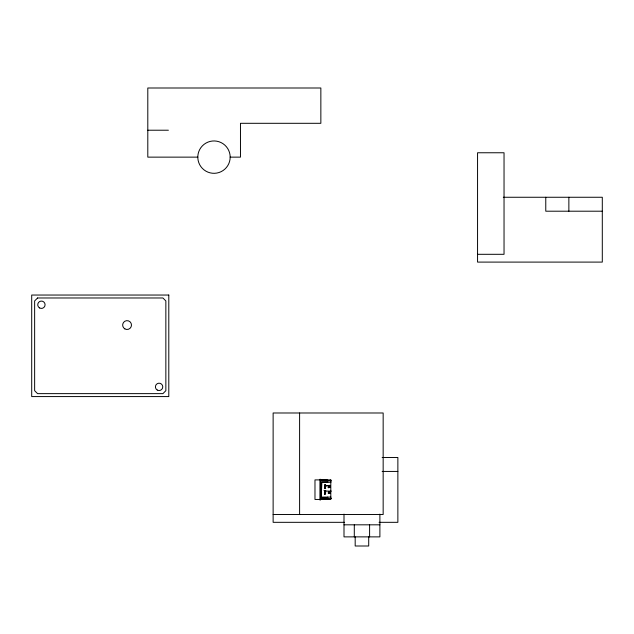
<?xml version="1.0" encoding="UTF-8"?>
<svg xmlns="http://www.w3.org/2000/svg" width="634" height="634" viewBox="0 0 634 634"><rect width="100%" height="100%" fill="white"/><g stroke="black" fill="none" stroke-linecap="round" stroke-linejoin="round"><path stroke-width="0.95" d="M331.416 480.794L320.281 480.794L320.281 498.57L327.683 497.611L321.375 497.484L321.7 482.102L327.683 481.983M330.052 493.387L328.658 493.197L328.618 492.135C328.174 490.122 331.725 493.339 329.735 493.101L329.696 492.119L328.618 492.135M324.767 485.311L325.662 484.97C324.537 484.645 324.687 487.609 326.066 485.699C323.712 485.248 326.589 484.598 324.767 484.915M325.662 491.873C323.546 490.415 327.081 492.975 324.87 492.269M325.115 487.895C325.614 488.434 324.267 486.254 326.066 485.699L325.662 486.223L324.774 485.953L326.066 485.699C323.942 487.261 325.725 488.354 325.63 485.652M324.917 491.398L324.909 491.659M325.202 485.517C326.7 486.54 323.023 485.62 326.066 485.699L324.814 486.048M325.393 487.554C324.442 487.126 326.407 486.841 324.846 485.533M325.44 491.501L324.767 491.619M325.305 493.506C324.45 492.705 325.622 492.42 324.933 493.418C325.821 493.918 325.987 492.135 324.767 492.626M325.226 493.514L325.559 492.919M324.87 485.176L324.774 485.676L325.63 486.048M325.393 493.482L325.662 493.046L324.933 493.418M330.037 487.53C329.823 481.254 326.106 490.209 329.735 487.166L329.696 486.191L328.388 485.834M328.301 491.833L328.325 493.49L329.981 493.514M325.266 492.586C324.101 490.019 329.799 491.667 330.893 490.867M325.21 485.771L325.662 485.913M325.662 488.109L324.767 488.457L324.862 487.419M325.044 493.363L325.543 493.062L324.782 493.149M325.662 486.223L324.767 486.223L325.456 486.872M324.87 485.058L325.329 485.113M325.115 493.823C326.027 493.981 324.671 494.829 324.767 493.577L324.767 494.251L324.767 493.712M324.767 486.223C324.529 487.15 326.225 486.603 325.099 486.048M324.965 492.269L325.559 492.602L325.044 491.976L325.662 491.675M329.942 485.834L329.735 486.262L329.632 485.834M328.301 487.53L328.705 486.151M325.662 492.15L324.973 491.929L325.305 491.612M328.594 487.181L329.735 487.166M321.375 497.484L321.7 482.102M329.735 492.182L330.052 491.873M324.806 493.252L325.472 493.173M324.917 491.976L325.543 491.619M325.559 486.991L324.957 487.34M324.767 490.779L324.767 491.239L325.242 491.081L324.767 490.779L325.662 490.906L324.87 490.906M325.662 487.99L325.115 488.196M328.784 491.754L331.146 491.223M325.036 493.181L324.767 492.8M325.242 491.081L324.87 491.239M147.801 130.216L168.39 130.216M197.816 157.137L147.801 157.137L147.801 87.999L320.852 87.999L320.852 123.305L240.468 123.305L240.468 157.137L230.174 157.137A16.183 16.183 0 0 1 205.899 171.148A16.183 16.183 0 0 1 205.899 143.118A16.183 16.183 0 0 1 230.174 157.137M503.301 197.261L602.3 197.261L602.3 262.096L477.56 262.096L477.56 152.762L504.038 152.762L504.038 254.305L477.56 254.305M602.3 211.201L545.771 211.201L545.771 197.261M382.136 457.486L397.867 457.486L397.867 522.321L379.061 522.321M382.136 471.427L397.867 471.427M321.763 482.276L330.893 482.276M324.87 486.341L325.662 486.872M323.99 490.423L325.844 490.423M321.763 497.088L330.893 497.088M320.281 498.57L331.416 498.57M273.127 514.523L383.158 514.523L383.158 412.988L273.127 412.988L273.127 522.321L344.405 522.321M344 524.817L379.893 524.817M320.218 479.93L327.54 480.033M325.234 493.046L324.877 493.141M325.297 493.086L324.767 492.15M324.988 488.37L325.02 488.235M324.87 486.991L325.559 487.126L324.774 487.158M328.277 485.977L327.374 485.462L328.594 486.278M568.864 197.261L568.864 211.201M379.893 514.119L379.893 536.879L344 536.879L344 514.119M369.598 524.817L369.598 536.879M368.711 536.879L368.711 546.001L355.183 546.001L355.183 536.879M354.295 524.817L354.295 536.879M330.647 480.794L330.647 482.276M330.647 497.088L330.647 498.57M327.683 480.794L327.683 482.276M327.683 497.088L327.683 498.57M320.13 479.177L320.13 500.305M299.605 412.988L299.605 514.523M37.58 297.98L34.64 300.928L34.64 390.695L37.58 393.635L162.914 393.635L165.854 390.695L165.854 300.928L162.914 297.98L37.58 297.98M168.795 295.04L31.7 295.04L31.7 396.575L168.795 396.575L168.795 295.04M330.797 479.898L314.979 479.898L314.979 499.457L330.797 499.457L330.797 479.898M39.57 307.934A3.677 3.677 0 0 0 45.085 304.748A3.677 3.677 0 0 0 39.57 301.562A3.677 3.677 0 0 0 39.57 307.934M157.248 390.053A3.677 3.677 0 0 0 162.764 386.867A3.677 3.677 0 0 0 157.248 383.681A3.677 3.677 0 0 0 157.248 390.053M124.858 328.887A4.414 4.414 0 0 0 131.484 325.06A4.414 4.414 0 0 0 124.858 321.24A4.414 4.414 0 0 0 124.858 328.887"/></g></svg>
